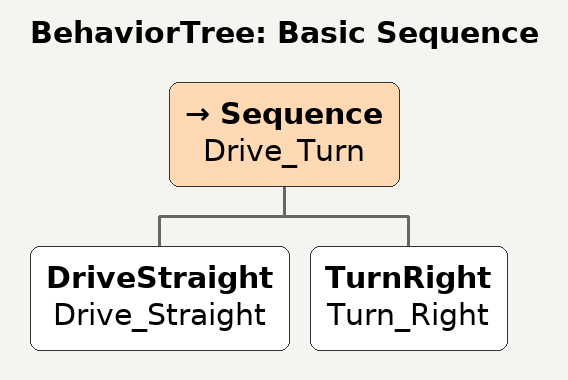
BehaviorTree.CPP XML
<root BTCPP_format="4">
  <BehaviorTree ID="Basic Sequence">
    <Sequence        name="Drive_Turn">
      <DriveStraight name="Drive_Straight"/>
      <TurnRight     name="Turn_Right"/>
    </Sequence>
  </BehaviorTree>
</root>
